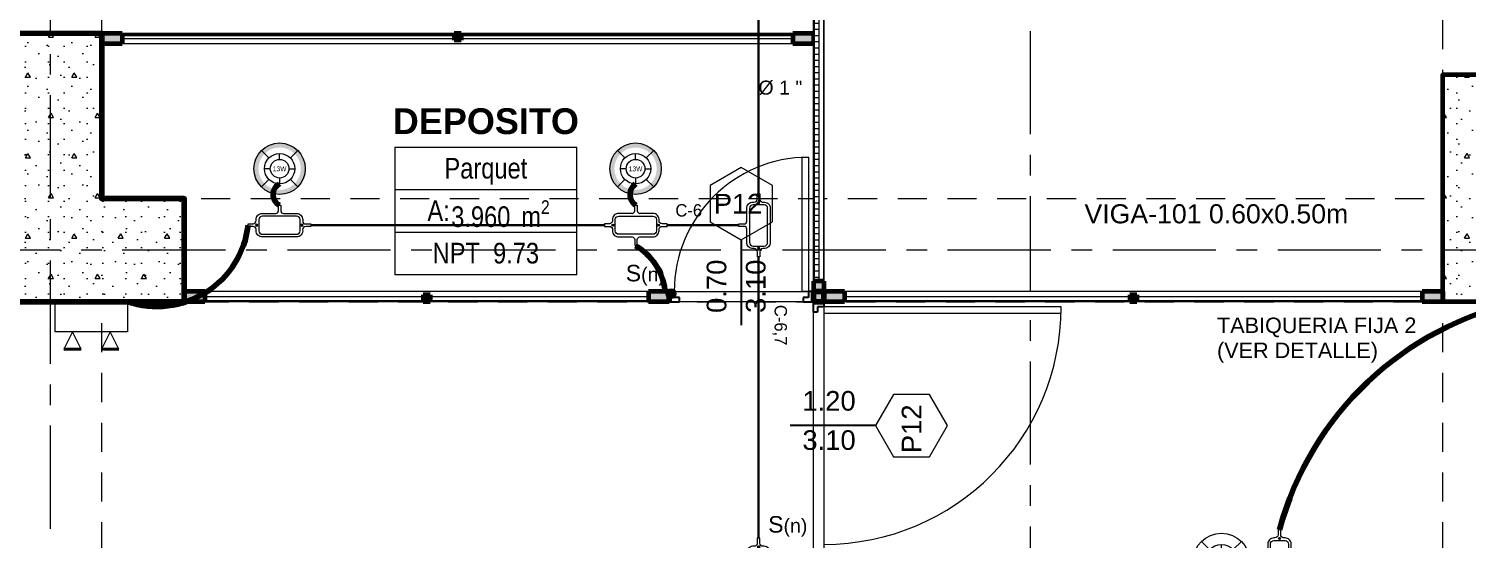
# Model space of a CAD drawing. Header units: inches. Extents: x -38 to 5698, y -33 to 92.
# Drawn here: x 201.22 to 208.19, y 28.55 to 31.02 of the extents above; entities that cross this region are included whole.
import ezdxf
from ezdxf.lldxf.tags import DXFTag

# ---------------------------------------------------------------- set-up
doc = ezdxf.new("R2010")
doc.units = ezdxf.units.IN
doc.header["$MEASUREMENT"] = 0
doc.set_wipeout_variables(frame=1)
for name, pattern in [('CONTINUA', [0]), ('Hidden Line', [0.195611, 0.141111, -0.0545]), ('Punto & Raya', [0.65, 0.5, -0.075, 0, -0.075]), ('Rayas', [0.282222, 0.141111, -0.141111]), ('Wipeout_Contour', [1, 0, -1])]:
    doc.linetypes.add(name, pattern=pattern)
for name, color, linetype, lineweight in [('00 IE CKTO ILUMINACION', 3, 'Continuous', 50), ('00 IE CKTO TOMAS', 111, 'Rayas', 18), ('00_IE_Luminarias', 6, 'Continuous', 30), ('01 IE LUM LED AD DN570C', 1, 'Continuous', 13), ('01 IE LUM LED EMP DN570B', 3, 'Continuous', 13), ('ALUMBRADO_CONDUIT', 30, 'CONDUIT1', 30), ('Bancas', 1, 'Continuous', 13), ('Cable Alumbrado', 150, 'Continuous', 30), ('CABLEADO EXT.', 3, 'PVCSUBT', 30), ('pulsador', 4, 'Continuous', 40), ('Simb_Alumbrado', 140, 'CONTINUA', 30)]:
    doc.layers.add(name, color=color, linetype=linetype, lineweight=lineweight)
for name, color, linetype in [('02 _ ARQ _ ALB _ Ejes Generales', 7, 'Continuous'), ('02 _ ARQ _ ALB _ Muros Interiores', 7, 'Continuous'), ('02 _ ARQ _ ZON _ Espacio.3D', 7, 'Continuous'), ('08 _ STR _ EXT _ 06 Columnas', 7, 'Continuous'), ('08 _ STR _ EXT _ 09 Vigas', 7, 'Continuous'), ('1TEXT', 8, 'Continuous'), ('Acabado - Muros', 7, 'Continuous'), ('Marcador - Secciones', 251, 'Continuous'), ('Notas - Etiquetas', 251, 'Continuous')]:
    doc.layers.add(name, color=color, linetype=linetype)
doc.styles.add('Annotative', font='arial.ttf')
doc.styles.add('Arial', font='arial.ttf')
doc.styles.add('Estilo_Generado_4', font='swisse.ttf')
doc.styles.add('Estilo_Generado_8', font='arialbd.ttf')
doc.styles.add('Estilo_Generado_9', font='ARIALN.TTF')
doc.styles.add('{18b73a54-fa43-428c-adcb-c1c7bbdf2c84}', font='Simplex.shx')
tags = doc.linetypes.add('CONDUIT1', pattern='A,1,-0.19772,["con",{18b73a54-fa43-428c-adcb-c1c7bbdf2c84},S=0.2,R=0,X=0,Y=-0.065594],-0.593642', length=1.791362).pattern_tags.tags
tags[6] = DXFTag(74, 10)
tags = doc.linetypes.add('PVCSUBT', pattern='A,0.6,-0.3,0.6,-0.075691,["PVC",Standard,S=0.2,R=0,X=0,Y=-0.093724],-0.621005', length=2.196696).pattern_tags.tags
tags[10] = DXFTag(74, 10)
pattern_1 = [(0, (185.00002, 3e-09), (0, 0.3897114), [0.024375, -0.200625]), (0, (185.11252, 0.19486), (0, 0.3897114), [0.024375, -0.200625]), (60, (185.00002, 3e-09), (-0.3375, 0.1948557), [0.024375, -0.200625]), (60, (185.22502, 3e-09), (-0.3375, 0.1948557), [0.024375, -0.200625]), (120, (185.0244, 3e-09), (0.3375, 0.1948557), [0.024375, -0.200625]), (120, (185.2494, 3e-09), (0.3375, 0.1948557), [0.024375, -0.200625]), (0, (185.00002, 0.0375), (0, 0.075), [0, -0.075, 0, -0.1125]), (45, (185.03752, 0.0375), (-0.05303301, 0.05303301), [0, -0.05625, 0, -0.09375])]
pattern_2 = [(0, (185.000023, 3e-09), (0, 0.03), [])]

# ---------------------------------------------------------------- blocks, each defined once
blk = doc.blocks.new('LUMINARIA 2')
at = {"layer": '01 IE LUM LED EMP DN570B'}
for p, q in [((-0.094, 0.094), (-0.159, 0.158)), ((0.094, 0.094), (0.159, 0.158)), ((-0.094, -0.094), (-0.159, -0.158)), ((0.094, -0.094), (0.159, -0.158))]:
    blk.add_line(p, q, dxfattribs=at)
at = {"layer": '01 IE LUM LED EMP DN570B', "ltscale": 0.4}
for p, q in [((0, 0.081), (0, 0.133)), ((-0.081, 0), (-0.133, 0)), ((0.081, 0), (0.133, 0)), ((0, -0.081), (0, -0.133))]:
    blk.add_line(p, q, dxfattribs=at)
at = {"layer": '01 IE LUM LED EMP DN570B'}
for radius in [0.224, 0.133]:
    blk.add_circle((0, 0), radius, dxfattribs=at)
at = {"layer": '01 IE LUM LED EMP DN570B', "ltscale": 0.4}
blk.add_circle((0, 0), 0.0813, dxfattribs=at)
at = {"layer": '01 IE LUM LED EMP DN570B', "color": 8, "linetype": 'ByBlock', "lineweight": 80, "insert": (-0.065, 0.016), "char_height": 0.03, "width": 0.17858, "attachment_point": 1}
blk.add_mtext('{\\C3;22.5W}', dxfattribs=at)
blk = doc.blocks.new('LUM DN570C')
at = {"layer": '01 IE LUM LED AD DN570C'}
h = blk.add_hatch(color=256, dxfattribs=at)
edge = h.paths.add_edge_path()
edge.add_arc((0, 0), 0.1344, 0, 360)
edge = h.paths.add_edge_path(flags=17)
edge.add_arc((0, 0), 0.1108, 0, 360)
for p, q in [((-0.0561, 0.0563), (-0.0949, 0.0952)), ((0.0561, 0.0563), (0.0949, 0.0952)), ((-0.0561, -0.0563), (-0.0949, -0.0952)), ((0.0561, -0.0563), (0.0949, -0.0952))]:
    blk.add_line(p, q, dxfattribs=at)
at = {"layer": '01 IE LUM LED AD DN570C', "ltscale": 0.4}
for p, q in [((0, 0.0487), (0, 0.0795)), ((-0.0487, 0), (-0.0795, 0)), ((0.0487, 0), (0.0795, 0)), ((0, -0.0487), (0, -0.0795))]:
    blk.add_line(p, q, dxfattribs=at)
at = {"layer": '01 IE LUM LED AD DN570C'}
for radius in [0.1344, 0.0795]:
    blk.add_circle((0, 0), radius, dxfattribs=at)
at = {"layer": '01 IE LUM LED AD DN570C', "ltscale": 0.4}
blk.add_circle((0, 0), 0.0487, dxfattribs=at)
at = {"color": 1, "linetype": 'ByBlock', "lineweight": 80, "insert": (-0.0353, 0.0117), "char_height": 0.025, "width": 0.622217, "attachment_point": 1}
blk.add_mtext('13W ', dxfattribs=at)
blk = doc.blocks.new('ii3t')
at = {"layer": 'Simb_Alumbrado', "lineweight": 5}
h = blk.add_hatch(color=3, dxfattribs=at)
edge = h.paths.add_edge_path()
edge.add_arc((0, 0), 0.0164, 0, 360)
blk.add_circle((0, 0), 0.0164, dxfattribs=at)
blk = doc.blocks.new('CAJA CONDULET TIPO X')
at = {"layer": 'Simb_Alumbrado', "lineweight": 13}
for p, q in [((78.5283, -4.1616), (78.5283, -4.1519)), ((78.5283, -4.1519), (78.5497, -4.1519)), ((78.5497, -4.1616), (78.5283, -4.1616))]:
    blk.add_line(p, q, dxfattribs=at)
for points in [[(78.6505, -4.1716, -0.414214), (78.6605, -4.1616), (78.6819, -4.1616), (78.6819, -4.1519), (78.6605, -4.1519, -0.414214), (78.6505, -4.1419), (78.6505, -4.0916, 0.414214), (78.6265, -4.0677), (78.6219, -4.0677, -0.414214), (78.6099, -4.0557), (78.6099, -4.0363), (78.6002, -4.0363), (78.6002, -4.056, -0.451917), (78.5867, -4.0678, 0.451917), (78.5597, -4.0916), (78.5597, -4.1419)], [(78.5597, -4.1716), (78.5597, -4.2235, 0.414214), (78.5837, -4.2475), (78.589, -4.2475, -0.334232), (78.6002, -4.2595), (78.6002, -4.2789), (78.6099, -4.2789), (78.6099, -4.2595, -0.455912), (78.6227, -4.2475), (78.6265, -4.2475, 0.414214), (78.6505, -4.2235), (78.6505, -4.1716)]]:
    blk.add_lwpolyline(points, format="xyb", dxfattribs=at)
blk.add_lwpolyline([(78.6403, -4.0916), (78.6403, -4.2235, -0.414214), (78.6265, -4.2373), (78.5837, -4.2373, -0.414214), (78.5699, -4.2235), (78.5699, -4.0916, -0.414214), (78.5837, -4.0779), (78.6265, -4.0779, -0.414214)], format="xyb", close=True, dxfattribs=at)
for points in [[(78.6093, -4.0706), (78.6009, -4.0706)], [(78.6051, -4.0664), (78.6051, -4.0748)], [(78.6093, -4.2454), (78.6009, -4.2454)], [(78.6051, -4.2412), (78.6051, -4.2496)]]:
    blk.add_lwpolyline(points, dxfattribs=at)
for centre in [(78.6051, -4.0706), (78.6051, -4.2454)]:
    blk.add_circle(centre, 0.00419, dxfattribs=at)
for centre, start, end in [((78.5497, -4.1419), 270, 0), ((78.5497, -4.1716), 0, 90)]:
    blk.add_arc(centre, 0.01, start, end, dxfattribs=at)
blk = doc.blocks.new('oval t')
at = {"layer": 'Simb_Alumbrado', "lineweight": 13}
blk.add_lwpolyline([(0.0141, 0.0102, -0.414214), (0.0041, 0.0202), (0.0041, 0.0416), (-0.0056, 0.0416), (-0.0056, 0.0202, -0.414214), (-0.0156, 0.0102), (-0.0659, 0.0102, 0.414214), (-0.0899, -0.0138), (-0.0899, -0.0183, -0.414214), (-0.1019, -0.0303), (-0.1213, -0.0303), (-0.1213, -0.04), (-0.1016, -0.04, -0.451917), (-0.0897, -0.0535, 0.451917), (-0.0659, -0.0805), (0.0659, -0.0805, 0.414214), (0.0899, -0.0566), (0.0899, -0.0512, -0.398753), (0.1019, -0.0401), (0.1213, -0.0401), (0.1213, -0.0304), (0.1019, -0.0304, -0.368669), (0.0899, -0.0176), (0.0899, -0.0138, 0.414214), (0.0659, 0.0102), (0.0141, 0.0102)], format="xyb", dxfattribs=at)
blk.add_lwpolyline([(-0.0659, 0), (0.0659, 0, -0.414214), (0.0797, -0.0138), (0.0797, -0.0566, -0.414214), (0.0659, -0.0703), (-0.0659, -0.0703, -0.414214), (-0.0797, -0.0566), (-0.0797, -0.0138, -0.414214)], format="xyb", close=True, dxfattribs=at)
for points in [[(-0.0911, -0.0352), (-0.0828, -0.0352)], [(-0.0869, -0.031), (-0.0869, -0.0394)], [(0.0837, -0.0352), (0.0921, -0.0352)], [(0.0879, -0.031), (0.0879, -0.0394)]]:
    blk.add_lwpolyline(points, dxfattribs=at)
for centre in [(-0.0869, -0.0352), (0.0879, -0.0352)]:
    blk.add_circle(centre, 0.00419, dxfattribs=at)
blk = doc.blocks.new('luz de emergencia')
at = {"color": 5, "lineweight": 40}
for p, q in [((164.1493, 48.9365, -0.0001), (164.2333, 48.9365, -0.0001)), ((164.3313, 48.9365, -0.0001), (164.4153, 48.9365, -0.0001))]:
    blk.add_line(p, q, dxfattribs=at)
at = {"layer": '00_IE_Luminarias', "color": 5, "linetype": 'Continuous', "lineweight": 13}
for p, q in [((164.1913, 49.0205, -0.0001), (164.1493, 48.9365, -0.0001)), ((164.2333, 48.9365, -0.0001), (164.1913, 49.0205, -0.0001)), ((164.3733, 49.0205, -0.0001), (164.3313, 48.9365, -0.0001)), ((164.4153, 48.9365, -0.0001), (164.3733, 49.0205, -0.0001))]:
    blk.add_line(p, q, dxfattribs=at)
at = {"layer": '00_IE_Luminarias', "color": 5, "linetype": 'Continuous', "lineweight": 13, "elevation": -0.0001}
blk.add_lwpolyline([(164.4573, 49.0205), (164.1073, 49.0205), (164.1073, 49.1666), (164.4573, 49.1665)], close=True, dxfattribs=at)

msp = doc.modelspace()

# ---------------------------------------------------------------- hatches: boundary and pattern name
at = {"layer": '08 _ STR _ EXT _ 06 Columnas', "linetype": 'Continuous', "lineweight": 9}
h = msp.add_hatch(dxfattribs=at)
h.set_pattern_fill('HORMIGÓN_EN_MASA_0002', style=0, pattern_type=2)
h.set_pattern_definition(pattern_1)
h.paths.add_polyline_path([(201.97, 29.7), (201.97, 30.1999), (201.57, 30.2), (201.57, 31.0001), (201.07, 31.0002), (201.07, 29.7)])
h = msp.add_hatch(dxfattribs=at)
h.set_pattern_fill('HORMIGÓN_EN_MASA_0002', style=0, pattern_type=2)
h.set_pattern_definition(pattern_1)
h.paths.add_polyline_path([(209.17, 29.7), (209.17, 30.1999), (208.57, 30.2), (208.57, 30.8001), (208.07, 30.8002), (208.07, 29.7)])

# ---------------------------------------------------------------- linework, layer by layer
at = {"layer": '02 _ ARQ _ ALB _ Ejes Generales', "color": 251, "linetype": 'Punto & Raya', "lineweight": 13}
msp.add_line((201.32, 45.9), (201.32, 2.05), dxfattribs=at)
at = {"layer": '02 _ ARQ _ ALB _ Muros Interiores', "color": 165, "linetype": 'Continuous', "lineweight": 15}
for p, q in [((204.965, 29.75), (204.965, 30.4)), ((204.965, 30.4), (204.995, 30.4)), ((205.07, 29.645), (206.22, 29.645)), ((206.22, 29.645), (206.22, 29.675))]:
    msp.add_line(p, q, dxfattribs=at)
at = {"layer": '02 _ ARQ _ ALB _ Muros Interiores', "color": 152, "linetype": 'Continuous', "lineweight": 25}
for p, q in [((204.67, 30), (204.67, 29.5875)), ((205.32, 29.1), (204.9075, 29.1))]:
    msp.add_line(p, q, dxfattribs=at)
at = {"layer": '02 _ ARQ _ ALB _ Muros Interiores', "color": 165, "linetype": 'Continuous', "lineweight": 25}
for p, q in [((204.345, 29.75), (204.32, 29.75)), ((204.32, 29.75), (204.32, 29.7)), ((204.32, 29.7), (204.37, 29.7)), ((204.345, 29.72), (204.345, 29.75)), ((204.37, 29.72), (204.345, 29.72)), ((204.37, 29.7), (204.37, 29.72)), ((204.97, 29.72), (204.97, 29.7)), ((205.04, 29.65), (205.02, 29.65))]:
    msp.add_line(p, q, dxfattribs=at)
at = {"layer": '02 _ ARQ _ ALB _ Muros Interiores', "color": 7, "linetype": 'Continuous', "lineweight": 80}
msp.add_line((204.32, 29.7), (204.32, 29.75), dxfattribs=at)
at = {"layer": '02 _ ARQ _ ALB _ Muros Interiores', "color": 251, "linetype": 'Continuous', "lineweight": 13, "flags": 128}
for points in [[(204.67, 30.35), (204.5184, 30.2625), (204.5184, 30.0875), (204.67, 30), (204.8216, 30.0875), (204.8216, 30.2625)], [(205.67, 29.1), (205.5825, 29.2516), (205.4075, 29.2516), (205.32, 29.1), (205.4075, 28.9484), (205.5825, 28.9484)]]:
    msp.add_lwpolyline(points, close=True, dxfattribs=at)
at = {"layer": '02 _ ARQ _ ZON _ Espacio.3D', "color": 252, "linetype": 'Continuous', "lineweight": 13}
for p, q in [((202.9902, 30.4488), (202.9902, 29.8312)), ((202.9902, 30.4488), (203.8736, 30.4488)), ((203.8736, 29.8312), (203.8736, 30.4488)), ((203.8736, 30.2429), (202.9902, 30.2429)), ((202.9902, 30.037), (203.8736, 30.037)), ((203.8736, 29.8312), (202.9902, 29.8312))]:
    msp.add_line(p, q, dxfattribs=at)
at = {"layer": '02 _ ARQ _ ZON _ Espacio.3D', "color": 254, "linetype": 'Continuous', "lineweight": 0, "flags": 128}
for points in [[(201.07, 31.0002), (205.02, 31), (205.02, 39), (201.0699, 39), (201.0698, 39.7505), (196.27, 39.7505), (196.2701, 39.4), (194.57, 39.4), (194.57, 37.7), (194.22, 37.7), (194.22, 33.75), (193.32, 33.75), (193.32, 29.75), (194.07, 29.75), (194.07, 30.7), (194.57, 30.7), (194.57, 30.2), (195.07, 30.2), (195.07, 29.75), (201.07, 29.75)], [(205.02, 18.65), (205.02, 29.6999), (193.32, 29.6999), (193.32, 25.3384), (194.57, 25.3384), (194.57, 25.1632), (193.32, 25.1632), (193.32, 18.6489)]]:
    msp.add_lwpolyline(points, close=True, dxfattribs=at)
for points in [[(215.07, 39.7505), (208.57, 39.7505), (208.57, 39), (205.07, 39), (205.07, 29.7499), (208.07, 29.75), (208.07, 30.8001), (208.57, 30.8001), (208.57, 30.2), (209.17, 30.2), (209.17, 29.75), (215.07, 29.75)], [(231.67, 29.7), (208.07, 29.7), (205.07, 29.7), (205.07, 17.4), (229.57, 17.4)]]:
    msp.add_lwpolyline(points, dxfattribs=at)
at = {"layer": '02 _ ARQ _ ZON _ Espacio.3D', "color": 9, "linetype": 'Continuous', "lineweight": 5, "flags": 128}
msp.add_lwpolyline([(201.57, 30.2), (201.97, 30.1999), (201.97, 29.75), (205.02, 29.7499), (205.02, 30.95), (201.5699, 30.9499)], close=True, dxfattribs=at)
at = {"layer": '08 _ STR _ EXT _ 06 Columnas', "color": 7, "linetype": 'Continuous', "lineweight": 80, "flags": 128}
msp.add_lwpolyline([(201.97, 29.7), (201.07, 29.7), (201.07, 31.0002), (201.57, 31.0001), (201.57, 30.2), (201.97, 30.1999)], close=True, dxfattribs=at)
at = {"layer": '08 _ STR _ EXT _ 06 Columnas', "color": 7, "linetype": 'Continuous', "lineweight": 60, "flags": 128}
msp.add_lwpolyline([(209.17, 29.7), (208.07, 29.7), (208.07, 30.8002), (208.57, 30.8001), (208.57, 30.2), (209.17, 30.1999)], close=True, dxfattribs=at)
at = {"layer": '08 _ STR _ EXT _ 09 Vigas', "color": 251, "linetype": 'Hidden Line', "lineweight": 13}
for p, q in [((201.57, 30.2), (201.57, 39.4)), ((208.07, 30.2), (208.07, 39.4)), ((201.57, 30.2), (208.07, 30.2)), ((201.57, 17.4), (201.57, 29.7)), ((208.07, 17.4), (208.07, 29.7))]:
    msp.add_line(p, q, dxfattribs=at)
at = {"layer": 'Acabado - Muros', "color": 7, "linetype": 'Continuous', "lineweight": 60}
for p, q in [((201.57, 31.0001), (201.57, 30.9501)), ((205.02, 31.0001), (205.02, 30.9501)), ((201.97, 29.75), (201.97, 29.7)), ((204.32, 29.75), (204.32, 29.7)), ((208.07, 29.7501), (208.07, 29.7001))]:
    msp.add_line(p, q, dxfattribs=at)
at = {"layer": 'ALUMBRADO_CONDUIT', "color": 30, "lineweight": 30, "ltscale": 0.4, "true_color": 0xf26722}
for p, q in [((202.5836, 30.071), (204.0064, 30.071)), ((204.3106, 30.0711), (204.6573, 30.0711)), ((204.7536, 29.918), (204.7536, 28.5551))]:
    msp.add_line(p, q, dxfattribs=at)
at = {"layer": 'CABLEADO EXT.', "color": 3, "lineweight": 80}
for centre, radius, start, end in [((202.4591, 30.2191), 0.0583, 117.09964, 242.90036), ((204.1952, 30.2192), 0.0641, 126.0183, 233.9817)]:
    msp.add_arc(centre, radius, start, end, dxfattribs=at)
at = {"layer": 'Marcador - Secciones', "color": 251, "linetype": 'Punto & Raya', "lineweight": 13}
msp.add_line((206.07, 46.2111), (206.07, 0.8878), dxfattribs=at)

# ---------------------------------------------------------------- block references
at = {"xscale": 1.253906979044094, "yscale": 1.253906979044094, "zscale": 1.253906979044094, "rotation": 270}
msp.add_blockref('CAJA CONDULET TIPO X', (209.3717, 128.6345), dxfattribs=at)
at = {"xscale": 1.253906979044094, "yscale": 1.253906979044094, "zscale": 1.253906979044094}
msp.add_blockref('CAJA CONDULET TIPO X', (106.1902, 33.6162), dxfattribs=at)
at = {"layer": '01 IE LUM LED AD DN570C', "color": 1, "lineweight": 5, "xscale": 0.9263905751172247, "yscale": 0.9263905751172247, "zscale": 0.9263905751172247}
for p in [(202.4325, 30.3446), (204.1575, 30.3446)]:
    msp.add_blockref('LUM DN570C', p, dxfattribs=at)
at = {"layer": '01 IE LUM LED EMP DN570B', "xscale": 0.6105334384153049, "yscale": 0.6105334384153049, "zscale": 0.6105334384153049}
msp.add_blockref('LUMINARIA 2', (206.9966, 28.4425), dxfattribs=at)
at = {"layer": 'Bancas', "color": 252, "true_color": 0x939598, "yscale": 1.253906979044094, "zscale": 1.253906979044094, "rotation": 90}
for p, xscale in [((204.7095, 30.0701), -1.253906979044094), ((207.234, 28.4435), 1.253906979044094)]:
    msp.add_blockref('oval t', p, dxfattribs=dict(at, xscale=xscale))
at = {"layer": 'Bancas', "color": 252, "true_color": 0x939598, "xscale": -1.253906979044094, "yscale": 1.253906979044094, "zscale": 1.253906979044094}
msp.add_blockref('oval t', (202.4315, 30.1151), dxfattribs=at)
at = {"layer": 'Cable Alumbrado', "lineweight": 0, "xscale": 1.404578189384958, "yscale": 1.404578189384958, "zscale": 1.404578189384958}
msp.add_blockref('ii3t', (204.3292, 29.7392), dxfattribs=at)
at = {"layer": 'pulsador', "color": 4, "lineweight": 40, "rotation": 0.000916047259314373}
msp.add_blockref('luz de emergencia', (37.2385, -19.4692, 0.0001), dxfattribs=at)

# ---------------------------------------------------------------- texts
at = {"layer": '00 IE CKTO ILUMINACION', "color": 3, "linetype": 'CONTINUA', "lineweight": 15}
msp.add_text('C-6', height=0.06, dxfattribs=at).set_placement((204.3505, 30.1129))
msp.add_text('C-6,7', height=0.06, rotation=270, dxfattribs=at).set_placement((204.8313, 29.685))
at = {"layer": '00 IE CKTO TOMAS', "insert": (204.8002, 28.5617), "char_height": 0.08, "width": 0.768045, "attachment_point": 7, "style": 'Annotative'}
msp.add_mtext('S{\\H0.84375x;(n)}', dxfattribs=at)
at = {"layer": '02 _ ARQ _ ALB _ Muros Interiores', "color": 251, "lineweight": 25, "char_height": 0.095, "attachment_point": 7, "style": 'Estilo_Generado_4'}
for s, insert in [('\\A1;{\\pql;\\pt0;\\fSwis721 Ex BT|b0|i0|c0|p34;P12\\fSwis721 Ex BT|b0|i0|c0|p34;\\fSwis721 Ex BT|b0|i0|c0|p34;\\fSwis721 Ex BT|b0|i0|c0|p34;}', (204.5367, 30.1275)), ('\\A1;{\\pql;\\pt0;\\fSwis721 Ex BT|b0|i0|c0|p34;1.20\\fSwis721 Ex BT|b0|i0|c0|p34;\\A1{\\H.66x;\\S^  ;}\\fSwis721 Ex BT|b0|i0|c0|p34;\\fSwis721 Ex BT|b0|i0|c0|p34;}', (204.966, 29.145)), ('\\A1;{\\pql;\\pt0;\\fSwis721 Ex BT|b0|i0|c0|p34;3.10\\fSwis721 Ex BT|b0|i0|c0|p34;\\A1{\\H.66x;\\S^  ;}\\fSwis721 Ex BT|b0|i0|c0|p34;\\fSwis721 Ex BT|b0|i0|c0|p34;}', (204.966, 28.955))]:
    msp.add_mtext(s, dxfattribs=dict(at, insert=insert))
at = {"layer": '02 _ ARQ _ ALB _ Muros Interiores', "color": 251, "lineweight": 25, "char_height": 0.095, "attachment_point": 7, "rotation": 90, "style": 'Estilo_Generado_4'}
for s, insert in [('\\A1;{\\pql;\\pt0;\\fSwis721 Ex BT|b0|i0|c0|p34;0.70\\fSwis721 Ex BT|b0|i0|c0|p34;\\A1{\\H.66x;\\S^  ;}\\fSwis721 Ex BT|b0|i0|c0|p34;\\fSwis721 Ex BT|b0|i0|c0|p34;}', (204.625, 29.646)), ('\\A1;{\\pql;\\pt0;\\fSwis721 Ex BT|b0|i0|c0|p34;3.10\\fSwis721 Ex BT|b0|i0|c0|p34;\\A1{\\H.66x;\\S^  ;}\\fSwis721 Ex BT|b0|i0|c0|p34;\\fSwis721 Ex BT|b0|i0|c0|p34;}', (204.815, 29.646)), ('\\A1;{\\pql;\\pt0;\\fSwis721 Ex BT|b0|i0|c0|p34;P12\\fSwis721 Ex BT|b0|i0|c0|p34;\\fSwis721 Ex BT|b0|i0|c0|p34;\\fSwis721 Ex BT|b0|i0|c0|p34;}', (205.5425, 28.9667))]:
    msp.add_mtext(s, dxfattribs=dict(at, insert=insert))
at = {"layer": '02 _ ARQ _ ZON _ Espacio.3D', "color": 252, "lineweight": 25, "attachment_point": 2}
for s, insert, char_height, style in [('\\A1;{\\pqc;\\pt0;\\fArial|b1|i0|c0|p34;DEPOSITO}', (203.4319, 30.6372), 0.125, 'Estilo_Generado_8'), ('\\A1;{\\pqc;\\pt0;\\fArial Narrow|b0|i0|c0|p34;Parquet}', (203.4319, 30.3969), 0.1, 'Estilo_Generado_9'), ('\\A1;{\\pqc;\\pt0;\\fArial Narrow|b0|i0|c0|p34;A: }', (203.2028, 30.1911), 0.1, 'Estilo_Generado_9'), ('\\A1;{\\pqc;\\pt0,0.3;\\fArial Narrow|b0|i0|c0|p34;3.960\\fArial Narrow|b0|i0|c0|p34;\\A1{\\H.66x;\\S^  ;}\\fArial Narrow|b0|i0|c0|p34; m\\fArial Narrow|b0|i0|c0|p34;\\A1{\\H.66x;\\S2^  ;}}', (203.5025, 30.1915), 0.1, 'Estilo_Generado_9'), ('\\A1;{\\pqc;\\pt0;\\fArial Narrow|b0|i0|c0|p34;NPT  9.73}', (203.4319, 29.9856), 0.1, 'Estilo_Generado_9')]:
    msp.add_mtext(s, dxfattribs=dict(at, insert=insert, char_height=char_height, style=style))
at = {"layer": '1TEXT', "color": 50, "linetype": 'Continuous', "style": 'Arial'}
msp.add_text('%%C 1 "', height=0.06788, rotation=0, dxfattribs=at).set_placement((204.7528, 30.7034))
at = {"layer": 'Notas - Etiquetas', "color": 8, "linetype": 'Continuous', "lineweight": 13, "insert": (206.333, 30.1724), "char_height": 0.0925, "attachment_point": 1, "style": 'Estilo_Generado_4'}
msp.add_mtext('\\A1;{\\pql;\\fSwis721 Ex BT|b0|i0|c0|p34;VIGA-101\\fSwis721 Ex BT|b0|i0|c0|p34; \\fSwis721 Ex BT|b0|i0|c0|p34;0.60\\fSwis721 Ex BT|b0|i0|c0|p34;x\\fSwis721 Ex BT|b0|i0|c0|p34;0.50\\fSwis721 Ex BT|b0|i0|c0|p34;m}', dxfattribs=at)
at = {"layer": 'Notas - Etiquetas', "color": 8, "linetype": 'Continuous', "lineweight": 13, "insert": (206.9754, 29.5141), "char_height": 0.075, "width": 1.113004, "attachment_point": 4, "rotation": 0.00159, "line_spacing_factor": 0.969465, "style": 'Estilo_Generado_4'}
msp.add_mtext('\\A1;{\\pql;\\fSwis721 Ex BT|b0|i0|c0|p34;TABIQUERIA FIJA 2 (VER DETALLE)\\fSwis721 Ex BT|b0|i0|c0|p34; }', dxfattribs=at)

# ---------------------------------------------------------------- next in the draw order: wipeouts: each hides what was drawn before it
at = {"color": 254, "linetype": 'Wipeout_Contour', "lineweight": 0, "ltscale": 4884.818791}
msp.add_wipeout([(205.02, 29.7), (205.07, 29.7), (205.07, 29.75)], dxfattribs=at).dxf.layer = '02 _ ARQ _ ALB _ Muros Interiores'
at = {"color": 254, "linetype": 'Wipeout_Contour', "lineweight": 0, "ltscale": 9755.97978}
msp.add_wipeout([(201.67, 30.9501), (203.295, 30.9501), (203.295, 30.9671), (203.2785, 30.9671), (203.2785, 31.0001), (201.67, 31.0001)], dxfattribs=at).dxf.layer = 'Acabado - Muros'

# ---------------------------------------------------------------- next in the draw order: wipeouts: each hides what was drawn before it
at = {"color": 254, "linetype": 'Wipeout_Contour', "lineweight": 0, "ltscale": 4885.787799}
msp.add_wipeout([(205.02, 29.7), (205.07, 29.75), (205.02, 29.75)], dxfattribs=at).dxf.layer = '02 _ ARQ _ ALB _ Muros Interiores'
at = {"color": 254, "linetype": 'Wipeout_Contour', "lineweight": 0, "ltscale": 9764.503684}
msp.add_wipeout([(203.295, 30.9671), (203.295, 30.9501), (204.92, 30.9501), (204.92, 31.0001), (203.3115, 31.0001), (203.3115, 30.9671)], dxfattribs=at).dxf.layer = 'Acabado - Muros'

# ---------------------------------------------------------------- next in the draw order: linework, layer by layer
at = {"layer": '02 _ ARQ _ ALB _ Muros Interiores', "color": 165, "linetype": 'Continuous', "lineweight": 15}
for p, q in [((204.995, 30.4), (204.995, 29.75)), ((204.995, 29.75), (204.965, 29.75)), ((206.22, 29.675), (205.07, 29.675)), ((205.07, 29.675), (205.07, 29.645))]:
    msp.add_line(p, q, dxfattribs=at)
at = {"layer": '02 _ ARQ _ ALB _ Muros Interiores', "color": 165, "linetype": 'Continuous', "lineweight": 25}
for p, q in [((204.995, 29.72), (204.97, 29.72)), ((204.97, 29.7), (205.07, 29.7)), ((205.02, 29.75), (204.995, 29.75)), ((204.995, 29.75), (204.995, 29.72)), ((205.02, 29.65), (205.02, 29.75)), ((205.07, 29.7), (205.07, 29.675)), ((205.07, 29.675), (205.04, 29.675)), ((205.04, 29.675), (205.04, 29.65))]:
    msp.add_line(p, q, dxfattribs=at)
at = {"layer": '02 _ ARQ _ ALB _ Muros Interiores', "color": 7, "linetype": 'Continuous', "lineweight": 80}
for q in [(205.02, 29.75), (205.07, 29.7)]:
    msp.add_line((205.02, 29.7), q, dxfattribs=at)
at = {"layer": '02 _ ARQ _ ALB _ Muros Interiores', "color": 7, "linetype": 'Continuous', "lineweight": 80, "flags": 128}
for points in [[(205.07, 29.75), (205.02, 29.75)], [(205.07, 29.75), (205.07, 29.7)]]:
    msp.add_lwpolyline(points, dxfattribs=at)
at = {"layer": '02 _ ARQ _ ALB _ Muros Interiores', "color": 175, "linetype": 'Continuous', "lineweight": 15}
for centre, radius, start, end in [((204.995, 29.75), 0.65, 90, 180), ((205.07, 29.675), 1.15, 270, 0)]:
    msp.add_arc(centre, radius, start, end, dxfattribs=at)
at = {"layer": '08 _ STR _ EXT _ 09 Vigas', "color": 251, "linetype": 'Hidden Line', "lineweight": 13}
msp.add_line((194.57, 29.7), (229.07, 29.7), dxfattribs=at)
at = {"layer": 'Acabado - Muros', "color": 7, "linetype": 'Continuous', "lineweight": 60}
for p, q in [((205.07, 29.7), (205.02, 29.7)), ((205.07, 29.75), (205.07, 29.7))]:
    msp.add_line(p, q, dxfattribs=at)
at = {"layer": 'Acabado - Muros', "color": 251, "linetype": 'Continuous', "lineweight": 13, "flags": 128}
for points in [[(203.2785, 31.0001), (201.67, 31.0001)], [(204.92, 31.0001), (203.3115, 31.0001)], [(204.92, 30.9501), (201.67, 30.9501)]]:
    msp.add_lwpolyline(points, dxfattribs=at)

# ---------------------------------------------------------------- next in the draw order: wipeouts: each hides what was drawn before it
at = {"color": 254, "linetype": 'Wipeout_Contour', "lineweight": 0, "ltscale": 6503.550494}
msp.add_wipeout([(201.67, 30.9951), (201.67, 30.9751), (203.2785, 30.9751), (203.2785, 30.9951)], dxfattribs=at).dxf.layer = 'Acabado - Muros'
at = {"color": 254, "linetype": 'Wipeout_Contour', "lineweight": 0, "ltscale": 9756.062563}
msp.add_wipeout([(202.07, 29.75), (202.07, 29.7), (203.1285, 29.7), (203.1285, 29.733), (203.145, 29.733), (203.145, 29.75)], dxfattribs=at).dxf.layer = 'Acabado - Muros'
at = {"color": 254, "linetype": 'Wipeout_Contour', "lineweight": 0, "ltscale": 9783.569769}
msp.add_wipeout([(207.97, 29.7501), (206.57, 29.75), (206.57, 29.733), (206.5865, 29.733), (206.5865, 29.7), (207.97, 29.7001)], dxfattribs=at).dxf.layer = 'Acabado - Muros'

# ---------------------------------------------------------------- next in the draw order: hatches: boundary and pattern name
at = {"layer": 'Acabado - Muros', "linetype": 'Continuous', "lineweight": 0}
msp.add_hatch(color=254, dxfattribs=at).paths.add_polyline_path([(201.67, 31.0001), (201.57, 31.0001), (201.57, 30.9501), (201.67, 30.9501)])
h = msp.add_hatch(dxfattribs=at)
h.set_pattern_fill('CONTRACHAPADO_0002', color=254, style=0, pattern_type=2)
h.set_pattern_definition(pattern_2)
h.paths.add_polyline_path([(201.67, 30.9951), (201.67, 30.9751), (203.2785, 30.9751), (203.2785, 30.9951)])

# ---------------------------------------------------------------- next in the draw order: linework, layer by layer
at = {"layer": 'Acabado - Muros', "color": 7, "linetype": 'Continuous', "lineweight": 60}
for p, q in [((201.67, 31.0001), (201.57, 31.0001)), ((201.67, 31.0001), (201.67, 30.9501)), ((201.67, 30.9501), (201.57, 30.9501))]:
    msp.add_line(p, q, dxfattribs=at)
at = {"layer": 'Acabado - Muros', "color": 7, "linetype": 'Continuous', "lineweight": 13, "flags": 128}
msp.add_lwpolyline([(201.67, 30.9951), (201.67, 30.9751), (203.2785, 30.9751), (203.2785, 30.9951)], close=True, dxfattribs=at)

# ---------------------------------------------------------------- next in the draw order: wipeouts: each hides what was drawn before it
at = {"color": 254, "linetype": 'Wipeout_Contour', "lineweight": 0, "ltscale": 9762.366102}
msp.add_wipeout([(203.145, 29.75), (203.145, 29.733), (203.1615, 29.733), (203.1615, 29.7), (204.22, 29.7), (204.22, 29.75)], dxfattribs=at).dxf.layer = 'Acabado - Muros'
at = {"color": 254, "linetype": 'Wipeout_Contour', "lineweight": 0, "ltscale": 9775.952251}
msp.add_wipeout([(205.17, 29.75), (205.17, 29.7), (206.5535, 29.7), (206.5535, 29.733), (206.57, 29.733), (206.57, 29.75)], dxfattribs=at).dxf.layer = 'Acabado - Muros'

# ---------------------------------------------------------------- next in the draw order: linework, layer by layer
at = {"layer": 'Acabado - Muros', "color": 251, "linetype": 'Continuous', "lineweight": 13, "flags": 128}
for points in [[(204.22, 29.75), (202.07, 29.75)], [(203.1285, 29.7), (202.07, 29.7)], [(204.22, 29.7), (203.1615, 29.7)], [(207.97, 29.7501), (205.17, 29.75)], [(206.5535, 29.7), (205.17, 29.7)], [(207.97, 29.7001), (206.5865, 29.7)]]:
    msp.add_lwpolyline(points, dxfattribs=at)

# ---------------------------------------------------------------- next in the draw order: texts
at = {"layer": '00 IE CKTO TOMAS', "insert": (204.1098, 29.7785), "char_height": 0.08, "width": 0.768045, "attachment_point": 7, "style": 'Annotative'}
msp.add_mtext('S{\\H0.84375x;(n)}', dxfattribs=at)

# ---------------------------------------------------------------- next in the draw order: wipeouts: each hides what was drawn before it
at = {"color": 254, "linetype": 'Wipeout_Contour', "lineweight": 0, "ltscale": 6510.115363}
msp.add_wipeout([(203.3115, 30.9951), (203.3115, 30.9751), (204.92, 30.9751), (204.92, 30.9951)], dxfattribs=at).dxf.layer = 'Acabado - Muros'

# ---------------------------------------------------------------- next in the draw order: hatches: boundary and pattern name
at = {"layer": 'Acabado - Muros', "linetype": 'Continuous', "lineweight": 0}
for points in [[(203.2785, 30.9671), (203.3115, 30.9671), (203.3115, 31.0001), (203.2785, 31.0001)], [(204.92, 31.0001), (204.92, 30.9501), (205.02, 30.9501), (205.02, 31.0001)]]:
    msp.add_hatch(color=254, dxfattribs=at).paths.add_polyline_path(points)
h = msp.add_hatch(dxfattribs=at)
h.set_pattern_fill('CONTRACHAPADO_0002', color=254, style=0, pattern_type=2)
h.set_pattern_definition(pattern_2)
h.paths.add_polyline_path([(203.3115, 30.9951), (203.3115, 30.9751), (204.92, 30.9751), (204.92, 30.9951)])

# ---------------------------------------------------------------- next in the draw order: linework, layer by layer
at = {"layer": 'Acabado - Muros', "color": 7, "linetype": 'Continuous', "lineweight": 60}
for p, q in [((203.2785, 31.0001), (203.2785, 30.9671)), ((203.3115, 31.0001), (203.2785, 31.0001)), ((203.3115, 30.9671), (203.2785, 30.9671)), ((203.3115, 31.0001), (203.3115, 30.9671)), ((204.92, 31.0001), (204.92, 30.9501)), ((205.02, 31.0001), (204.92, 31.0001)), ((205.02, 30.9501), (204.92, 30.9501))]:
    msp.add_line(p, q, dxfattribs=at)
at = {"layer": 'Acabado - Muros', "color": 7, "linetype": 'Continuous', "lineweight": 13, "flags": 128}
msp.add_lwpolyline([(203.3115, 30.9951), (203.3115, 30.9751), (204.92, 30.9751), (204.92, 30.9951)], close=True, dxfattribs=at)
at = {"layer": 'ALUMBRADO_CONDUIT', "color": 30, "lineweight": 30, "ltscale": 0.4, "true_color": 0xf26722}
msp.add_line((204.7536, 31.8143), (204.7536, 30.2222), dxfattribs=at)

# ---------------------------------------------------------------- next in the draw order: wipeouts: each hides what was drawn before it
at = {"color": 254, "linetype": 'Wipeout_Contour', "lineweight": 0, "ltscale": 6503.955513}
msp.add_wipeout([(202.07, 29.705), (203.1285, 29.705), (203.1285, 29.725), (202.07, 29.725)], dxfattribs=at).dxf.layer = 'Acabado - Muros'
at = {"color": 254, "linetype": 'Wipeout_Contour', "lineweight": 0, "ltscale": 6522.66845}
msp.add_wipeout([(206.5865, 29.705), (207.97, 29.7051), (207.97, 29.7251), (206.5865, 29.725)], dxfattribs=at).dxf.layer = 'Acabado - Muros'

# ---------------------------------------------------------------- next in the draw order: hatches: boundary and pattern name
at = {"layer": 'Acabado - Muros', "linetype": 'Continuous', "lineweight": 0}
for points in [[(202.07, 29.7), (202.07, 29.75), (201.97, 29.75), (201.97, 29.7)], [(207.97, 29.7001), (208.07, 29.7001), (208.07, 29.7501), (207.97, 29.7501)]]:
    msp.add_hatch(color=254, dxfattribs=at).paths.add_polyline_path(points)

# ---------------------------------------------------------------- next in the draw order: linework, layer by layer
at = {"layer": 'Acabado - Muros', "color": 7, "linetype": 'Continuous', "lineweight": 60}
for p, q in [((202.07, 29.75), (201.97, 29.75)), ((202.07, 29.7), (201.97, 29.7)), ((202.07, 29.75), (202.07, 29.7)), ((208.07, 29.7501), (207.97, 29.7501)), ((207.97, 29.7501), (207.97, 29.7001)), ((208.07, 29.7001), (207.97, 29.7001))]:
    msp.add_line(p, q, dxfattribs=at)
at = {"layer": 'Acabado - Muros', "color": 7, "linetype": 'Continuous', "lineweight": 13, "flags": 128}
for points in [[(202.07, 29.705), (202.07, 29.725), (203.1285, 29.725), (203.1285, 29.705)], [(206.5865, 29.705), (206.5865, 29.725), (207.97, 29.7251), (207.97, 29.7051)]]:
    msp.add_lwpolyline(points, close=True, dxfattribs=at)
at = {"layer": 'CABLEADO EXT.', "color": 3, "lineweight": 80}
for centre, radius, start, end in [((201.8369, 30.1221), 0.4455, 251.41973, 353.39946), ((208.765, 28.1933), 1.5403, 101.99192, 164.86204)]:
    msp.add_arc(centre, radius, start, end, dxfattribs=at)

# ---------------------------------------------------------------- next in the draw order: wipeouts: each hides what was drawn before it
at = {"color": 254, "linetype": 'Wipeout_Contour', "lineweight": 0, "ltscale": 6513.798511}
msp.add_wipeout([(205.02, 29.8), (205.07, 29.8), (205.07, 31.2749), (205.02, 31.2749)], dxfattribs=at).dxf.layer = 'Acabado - Muros'

# ---------------------------------------------------------------- next in the draw order: linework, layer by layer
at = {"layer": 'Acabado - Muros', "color": 251, "linetype": 'Continuous', "lineweight": 13, "flags": 128}
for points in [[(205.02, 29.8), (205.02, 31.2749)], [(205.07, 29.8), (205.07, 31.2749)]]:
    msp.add_lwpolyline(points, dxfattribs=at)

# ---------------------------------------------------------------- next in the draw order: wipeouts: each hides what was drawn before it
at = {"color": 254, "linetype": 'Wipeout_Contour', "lineweight": 0, "ltscale": 6508.320777}
msp.add_wipeout([(203.1615, 29.705), (204.22, 29.705), (204.22, 29.725), (203.1615, 29.725)], dxfattribs=at).dxf.layer = 'Acabado - Muros'
at = {"color": 254, "linetype": 'Wipeout_Contour', "lineweight": 0, "ltscale": 6517.003431}
msp.add_wipeout([(205.17, 29.705), (206.5535, 29.705), (206.5535, 29.725), (205.17, 29.725)], dxfattribs=at).dxf.layer = 'Acabado - Muros'

# ---------------------------------------------------------------- next in the draw order: hatches: boundary and pattern name
at = {"layer": 'Acabado - Muros', "linetype": 'Continuous', "lineweight": 0}
for points in [[(203.1285, 29.733), (203.1285, 29.7), (203.1615, 29.7), (203.1615, 29.733)], [(204.22, 29.7), (204.32, 29.7), (204.32, 29.75), (204.22, 29.75)], [(205.17, 29.7), (205.17, 29.75), (205.07, 29.75), (205.07, 29.7)], [(206.5535, 29.733), (206.5535, 29.7), (206.5865, 29.7), (206.5865, 29.733)]]:
    msp.add_hatch(color=254, dxfattribs=at).paths.add_polyline_path(points)

# ---------------------------------------------------------------- next in the draw order: linework, layer by layer
at = {"layer": 'Acabado - Muros', "color": 7, "linetype": 'Continuous', "lineweight": 60}
for p, q in [((203.1285, 29.733), (203.1285, 29.7)), ((203.1615, 29.733), (203.1285, 29.733)), ((203.1615, 29.7), (203.1285, 29.7)), ((203.1615, 29.733), (203.1615, 29.7)), ((204.32, 29.75), (204.22, 29.75)), ((204.22, 29.75), (204.22, 29.7)), ((204.32, 29.7), (204.22, 29.7)), ((205.17, 29.75), (205.07, 29.75)), ((205.17, 29.7), (205.07, 29.7)), ((205.17, 29.75), (205.17, 29.7)), ((206.5535, 29.733), (206.5535, 29.7)), ((206.5865, 29.733), (206.5535, 29.733)), ((206.5865, 29.7), (206.5535, 29.7)), ((206.5865, 29.733), (206.5865, 29.7))]:
    msp.add_line(p, q, dxfattribs=at)
at = {"layer": 'Acabado - Muros', "color": 7, "linetype": 'Continuous', "lineweight": 13, "flags": 128}
for points in [[(203.1615, 29.705), (203.1615, 29.725), (204.22, 29.725), (204.22, 29.705)], [(205.17, 29.705), (205.17, 29.725), (206.5535, 29.725), (206.5535, 29.705)]]:
    msp.add_lwpolyline(points, close=True, dxfattribs=at)
at = {"layer": 'CABLEADO EXT.', "color": 3, "lineweight": 80}
msp.add_arc((204.0108, 29.7194), 0.2916, 7.61032, 59.79773, dxfattribs=at)

# ---------------------------------------------------------------- next in the draw order: wipeouts: each hides what was drawn before it
at = {"color": 254, "linetype": 'Wipeout_Contour', "lineweight": 0, "ltscale": 6513.758519}
msp.add_wipeout([(205.025, 31.2749), (205.025, 29.8), (205.045, 29.8), (205.045, 31.2749)], dxfattribs=at).dxf.layer = 'Acabado - Muros'

# ---------------------------------------------------------------- next in the draw order: hatches: boundary and pattern name
at = {"layer": 'Acabado - Muros', "linetype": 'Continuous', "lineweight": 0}
h = msp.add_hatch(dxfattribs=at)
h.set_pattern_fill('CONTRACHAPADO_0002', color=254, style=0, pattern_type=2)
h.set_pattern_definition(pattern_2)
h.paths.add_polyline_path([(205.025, 31.2749), (205.025, 29.8), (205.045, 29.8), (205.045, 31.2749)])
msp.add_hatch(color=254, dxfattribs=at).paths.add_polyline_path([(205.02, 29.8), (205.02, 29.7), (205.07, 29.7), (205.07, 29.8)])

# ---------------------------------------------------------------- next in the draw order: linework, layer by layer
at = {"layer": '02 _ ARQ _ ALB _ Ejes Generales', "color": 251, "linetype": 'Punto & Raya', "lineweight": 13}
msp.add_line((240.57, 29.95), (189.8454, 29.95), dxfattribs=at)
at = {"layer": 'Acabado - Muros', "color": 7, "linetype": 'Continuous', "lineweight": 60}
for p, q in [((205.02, 29.8), (205.02, 29.7)), ((205.07, 29.8), (205.02, 29.8)), ((205.07, 29.8), (205.07, 29.7))]:
    msp.add_line(p, q, dxfattribs=at)
at = {"layer": 'Acabado - Muros', "color": 7, "linetype": 'Continuous', "lineweight": 13, "flags": 128}
msp.add_lwpolyline([(205.025, 31.2749), (205.045, 31.2749), (205.045, 29.8), (205.025, 29.8)], close=True, dxfattribs=at)

doc.saveas('drawing.dxf')
